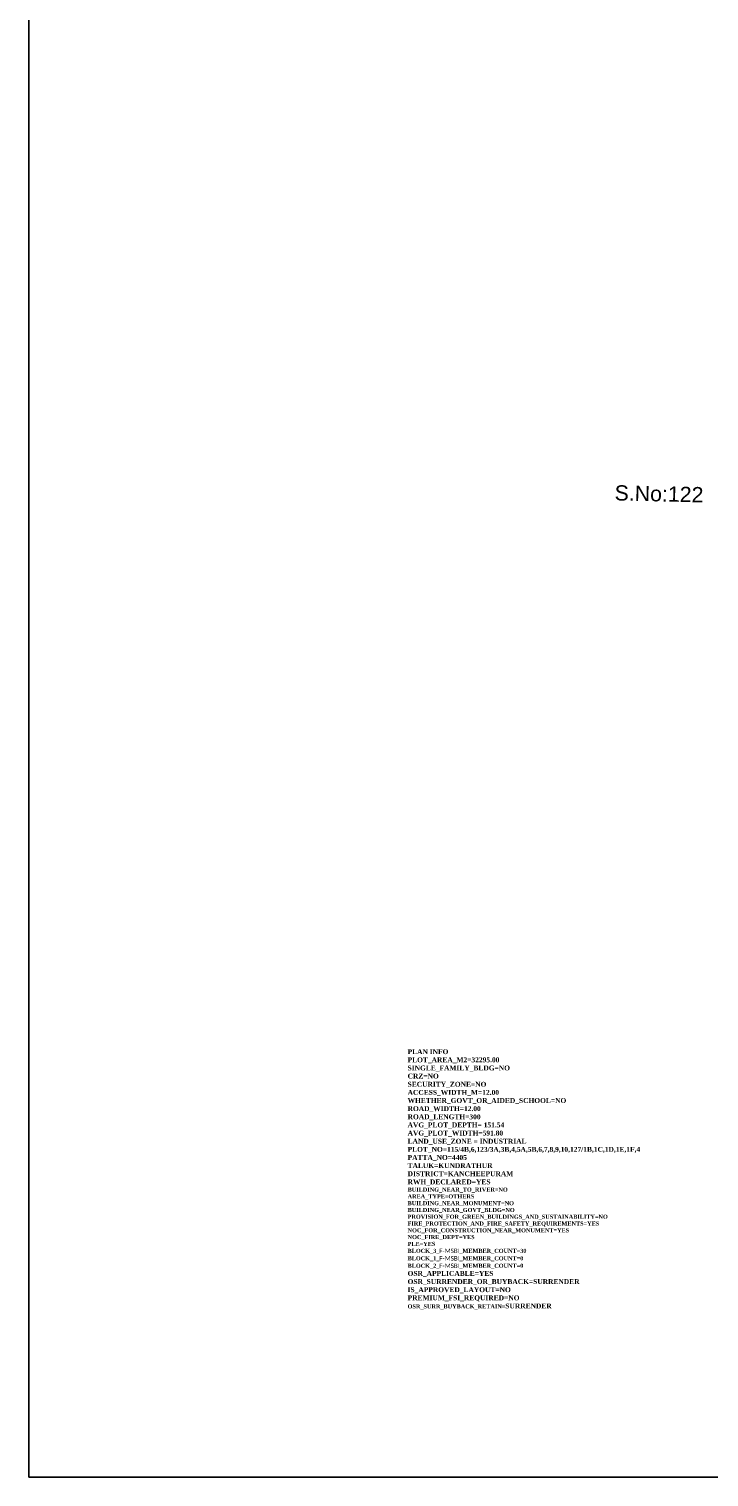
# Model space of a CAD drawing. Header units: metres. Extents: x 31037 to 31490, y -4422 to -3483.
# Drawn here: x 31036.9 to 31148.4, y -4133.4 to -3896.1 of the extents above; entities that cross this region are included whole.
import ezdxf

# ---------------------------------------------------------------- set-up
doc = ezdxf.new("R2010")
doc.units = ezdxf.units.M
doc.header["$LTSCALE"] = 30
doc.header["$MEASUREMENT"] = 0
doc.layers.add('DIM', color=5, linetype='Continuous', lineweight=25)
doc.layers.add('TEXT', color=11, linetype='Continuous', lineweight=30)
doc.layers.add('PLAN_INFO', color=1, linetype='Continuous')
doc.styles.add('style2', font='arial.ttf')
doc.styles.add('style3', font='timesbd.ttf', dxfattribs={"height": 0.25})

msp = doc.modelspace()

# ---------------------------------------------------------------- linework, layer by layer
at = {"layer": 'DIM', "color": 0, "lineweight": 25}
for p, q in [((31036.8944, -4133.39657), (31036.8944, -3482.831)), ((31486.18085, -4133.39656), (31036.8944, -4133.39656)), ((31486.18085, -4133.39656), (31036.8944, -4133.39656)), ((31486.18085, -4133.39656), (31036.8944, -4133.39656)), ((31486.18085, -4133.39656), (31036.8944, -4133.39656)), ((31036.8944, -4133.39656), (31486.18085, -4133.39656))]:
    msp.add_line(p, q, dxfattribs=at)

# ---------------------------------------------------------------- texts
at = {"layer": 'PLAN_INFO', "color": 1, "insert": (31098.97565, -4063.2867), "char_height": 0.8, "width": 38.9679568, "attachment_point": 1, "style": 'style3'}
msp.add_mtext('\\A1;PLAN INFO\\PPLOT_AREA_M2=32295.00\\PSINGLE_FAMILY_BLDG=NO\\PCRZ=NO\\PSECURITY_ZONE=NO\\PACCESS_WIDTH_M=12.00\\PWHETHER_GOVT_OR_AIDED_SCHOOL=NO\\PROAD_WIDTH=12.00\\PROAD_LENGTH=300\\PAVG_PLOT_DEPTH= 151.54\\PAVG_PLOT_WIDTH=591.80 \\PLAND_USE_ZONE = INDUSTRIAL\\PPLOT_NO=115/4B,6,123/3A,3B,4,5A,5B,6,7,8,9,10,127/1B,1C,1D,1E,1F,4\\PPATTA_NO=4405\\PTALUK=KUNDRATHUR\\PDISTRICT=KANCHEEPURAM\\PRWH_DECLARED=YES\\P{\\H0.83333x;BUILDING_NEAR_TO_RIVER=NO\\PAREA_TYPE=OTHERS\\PBUILDING_NEAR_MONUMENT=NO\\PBUILDING_NEAR_GOVT_BLDG=NO\\PPROVISION_FOR_GREEN_BUILDINGS_AND_SUSTAINABILITY=NO\\PFIRE_PROTECTION_AND_FIRE_SAFETY_REQUIREMENTS=YES\\PNOC_FOR_CONSTRUCTION_NEAR_MONUMENT=YES\\PNOC_FIRE_DEPT=YES\\PPLE=YES\\PBLOCK_3_\\A0;\\fCalibri|b0|i0|c0|p34;\\H1.1x;\\C256;F-MSBI\\A1;\\fTimes New Roman|b1|i0|c0|p18;\\H0.90908x;\\C1;_MEMBER_COUNT=30\\PBLOCK_1_\\A0;\\fCalibri|b0|i0|c0|p34;\\H1.1x;\\C256;F-MSBI\\A1;\\fTimes New Roman|b1|i0|c0|p18;\\H0.90908x;\\C1;_MEMBER_COUNT=0\\PBLOCK_2_\\A0;\\fCalibri|b0|i0|c0|p34;\\H1.1x;\\C256;F-MSBI\\A1;\\fTimes New Roman|b1|i0|c0|p18;\\H0.90908x;\\C1;_MEMBER_COUNT=0\\P\\H1.2x;OSR_APPLICABLE=YES\\POSR_SURRENDER_OR_BUYBACK=SURRENDER\\PIS_APPROVED_LAYOUT=NO\\PPREMIUM_FSI_REQUIRED=NO \\P\\A0;\\H0.83333x;\\C256;OSR_SURR_BUYBACK_RETAIN=}SURRENDER', dxfattribs=at)
at = {"layer": 'TEXT', "color": 0, "lineweight": 25, "style": 'style2'}
msp.add_text('S.No:122', height=2.5, rotation=358.6935971, dxfattribs=at).set_placement((31132.89213, -3973.32979))

doc.saveas('drawing.dxf')
